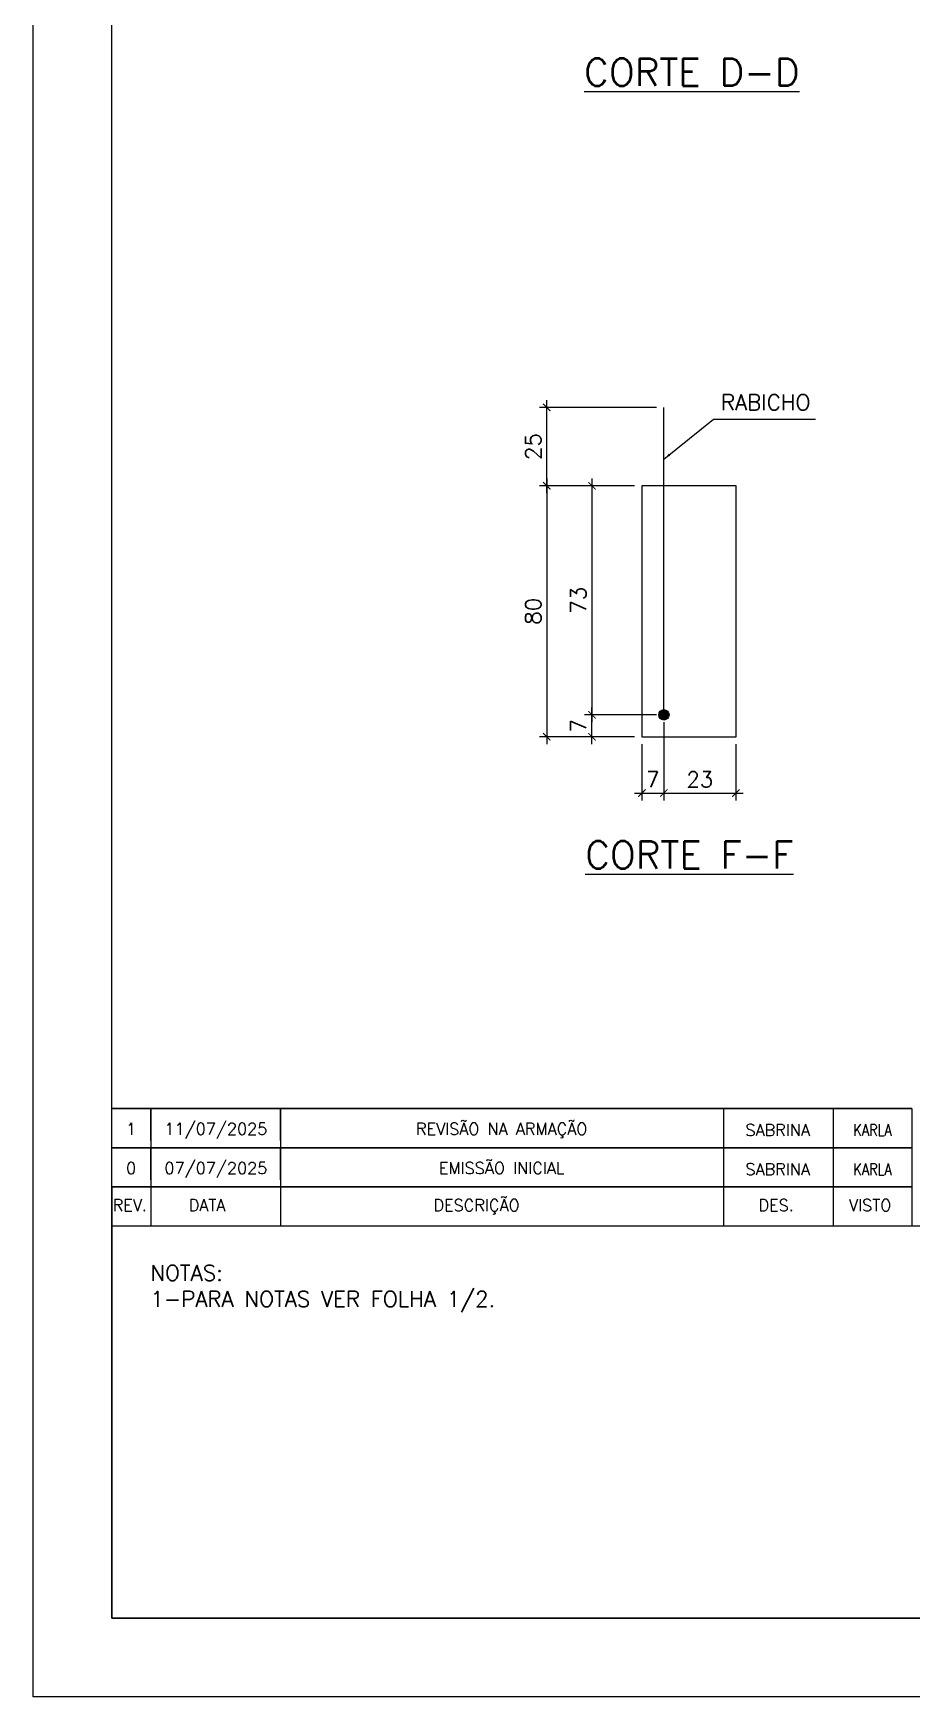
# Model space of a CAD drawing. Header units: centimetres. Extents: x 1658 to 19651, y 8294 to 11444.
# Drawn here: x 4286 to 5126, y 8294 to 9885 of the extents above; entities that cross this region are included whole.
import ezdxf
from ezdxf.enums import TextEntityAlignment as Align

# ---------------------------------------------------------------- set-up
doc = ezdxf.new("R2010")
doc.units = ezdxf.units.CM
doc.header["$LTSCALE"] = 50
doc.header["$MEASUREMENT"] = 0
doc.header["$PDMODE"] = 67
for name, color, linetype in [('COTAS-PRECON', 1, 'Continuous'), ('FORMATO-PRECON', 2, 'Continuous'), ('HACHURAS-PRECON', 1, 'Continuous'), ('LINHA-01-PRECON', 1, 'Continuous'), ('LINHA-03-PRECON', 3, 'Continuous'), ('LINHA-04-PRECON', 4, 'Continuous')]:
    doc.layers.add(name, color=color, linetype=linetype)
doc.styles.add('PRECON-ROMANS', font='romans.shx')
doc.styles.add('ROMANS', font='ROMANS.SHX', dxfattribs={"oblique": 15, "height": 3})
doc.styles.get("Standard").update_dxf_attribs({"font": 'romans.shx'})
doc.dimstyles.new('ESC75-25', dxfattribs={"dimscale": 0, "dimtxt": 15, "dimasz": 7, "dimexe": 7, "dimexo": 7, "dimgap": 5.5, "dimtad": 1, "dimdec": 1, "dimlfac": 0.333333, "dimdsep": 46, "dimtxsty": 'Standard', "dimblk": 'ARCHTICK', "dimcen": 0.1, "dimdle": 7, "dimclrd": 256, "dimclre": 256, "dimclrt": 2, "dimadec": 0, "dimazin": 0, "dimtfac": 1, "dimtdec": 1, "dimtix": 1, "dimtmove": 2, "dimatfit": 3, "dimfxl": 1, "dimarcsym": 0})
doc.dimstyles.new('ESC75-75', dxfattribs={"dimscale": 0, "dimtxt": 15, "dimasz": 7, "dimexe": 7, "dimexo": 7, "dimgap": 5.5, "dimtad": 1, "dimdec": 1, "dimdsep": 46, "dimtxsty": 'Standard', "dimblk": 'ARCHTICK', "dimcen": 0.1, "dimdle": 7, "dimclrd": 256, "dimclre": 256, "dimclrt": 2, "dimadec": 0, "dimazin": 0, "dimtfac": 1, "dimtdec": 1, "dimtix": 1, "dimtmove": 2, "dimatfit": 3, "dimfxl": 1, "dimarcsym": 0})

# ---------------------------------------------------------------- blocks, each defined once
blk = doc.blocks.new('A$C2E607E54')
at = {"layer": 'FORMATO-PRECON'}
blk.add_lwpolyline([(0, 4200), (2970, 4200), (2970, 0), (0, 0)], close=True, dxfattribs=at)
at = {"layer": 'FORMATO-PRECON', "color": 6}
blk.add_lwpolyline([(100, 3950), (2870, 3950), (2870, 100), (100, 100)], close=True, dxfattribs=at)
blk = doc.blocks.new('A$C6E105C5C')
at = {"layer": 'FORMATO-PRECON', "color": 6}
for q in [(1020, 50), (0, 0)]:
    blk.add_line((0, 50), q, dxfattribs=at)
at = {"layer": 'FORMATO-PRECON', "color": 3}
blk.add_lwpolyline([(0, 50), (1020, 50), (1020, 0), (0, 0)], close=True, dxfattribs=at)
at = {"layer": 'FORMATO-PRECON', "color": 1}
for points in [[(50, 50), (50, 0)], [(215, 50), (215, 0)], [(780, 50), (780, 0)], [(920, 50), (920, 0)]]:
    blk.add_lwpolyline(points, dxfattribs=at)
at = {"layer": 'FORMATO-PRECON', "style": 'ROMANS'}
for s, p in [('REV.', (1.3, 19.2)), ('DATA', (98.1, 19.2)), ('DESCRIÇÃO', (410.2, 19.2)), ('DES.', (824.6, 19.2)), ('VISTO', (940, 19.2))]:
    blk.add_text(s, height=15, dxfattribs=at).set_placement(p)
blk = doc.blocks.new('REV-A3-V')
at = {"layer": 'FORMATO-PRECON', "color": 1}
for p, q in [((780, 50), (780, 9.1)), ((920, 50), (920, 9.1))]:
    blk.add_line(p, q, dxfattribs=at)
for points in [[(1020, 50), (0, 50)], [(50, 9.1), (50, 50)], [(50, 50), (50, 0)], [(215, 9.1), (215, 50)], [(215, 50), (215, 0)], [(780, 50), (780, 0)], [(920, 50), (920, 0)]]:
    blk.add_lwpolyline(points, dxfattribs=at)
blk.add_lwpolyline([(1020, 0), (0, 0), (0, 50), (1020, 50)], close=True, dxfattribs=at)
at = {"layer": 'FORMATO-PRECON', "color": 2, "style": 'PRECON-ROMANS', "flags": 12}
for p in [(24.8, 24), (132.8, 24), (497.2, 24)]:
    blk.add_attdef('X', text='', height=15, dxfattribs=at).set_placement(p, align=Align.MIDDLE_CENTER)
at = {"layer": 'FORMATO-PRECON', "style": 'PRECON-ROMANS', "flags": 12}
for p in [(849.1, 22.6), (970, 22.6)]:
    blk.add_attdef('X', text='', height=15, dxfattribs=at).set_placement(p, align=Align.MIDDLE_CENTER)
blk = doc.blocks.new('_ArchTick')
at = {"color": 0, "linetype": 'ByBlock', "const_width": 0.15}
blk.add_lwpolyline([(-0.5, -0.5), (0.5, 0.5)], dxfattribs=at)
blk = doc.blocks.new('*D223')
at = {"layer": 'Defpoints', "color": 0, "transparency": 16777216}
for p in [(4776.9, 9526.9), (4888.8, 9526.9), (4867.8, 9451.9)]:
    blk.add_point(p, dxfattribs=at)
at = {"layer": 'LINHA-01-PRECON', "lineweight": -2, "transparency": 16777216}
for p, q in [((4776.9, 9444.9), (4776.9, 9533.9)), ((4881.8, 9526.9), (4769.9, 9526.9)), ((4860.8, 9451.9), (4769.9, 9451.9))]:
    blk.add_line(p, q, dxfattribs=at)
at = {"layer": 'LINHA-01-PRECON', "lineweight": -2, "transparency": 16777216, "xscale": 7, "yscale": 7, "zscale": 7}
for p, rotation in [((4776.9, 9526.9), 90), ((4776.9, 9451.9), 270)]:
    blk.add_blockref('_ArchTick', p, dxfattribs=dict(at, rotation=rotation))
at = {"layer": 'LINHA-01-PRECON', "color": 2, "transparency": 16777216, "insert": (4763.9, 9489.4), "char_height": 15, "attachment_point": 5, "rotation": 90}
blk.add_mtext('25', dxfattribs=at)
blk = doc.blocks.new('*D224')
at = {"layer": 'Defpoints', "color": 0, "transparency": 16777216}
for p in [(4820.1, 9232.9), (4888.8, 9232.9), (4867.8, 9211.9)]:
    blk.add_point(p, dxfattribs=at)
at = {"layer": 'LINHA-01-PRECON', "lineweight": -2, "transparency": 16777216}
for p, q in [((4881.8, 9232.9), (4813.1, 9232.9)), ((4820.1, 9204.9), (4820.1, 9239.9)), ((4860.8, 9211.9), (4813.1, 9211.9))]:
    blk.add_line(p, q, dxfattribs=at)
at = {"layer": 'LINHA-01-PRECON', "lineweight": -2, "transparency": 16777216, "xscale": 7, "yscale": 7, "zscale": 7}
for p, rotation in [((4820.1, 9232.9), 90), ((4820.1, 9211.9), 270)]:
    blk.add_blockref('_ArchTick', p, dxfattribs=dict(at, rotation=rotation))
at = {"layer": 'LINHA-01-PRECON', "color": 2, "transparency": 16777216, "insert": (4807.1, 9222.4), "char_height": 15, "attachment_point": 5, "rotation": 90}
blk.add_mtext('7', dxfattribs=at)
blk = doc.blocks.new('*D225')
at = {"layer": 'Defpoints', "color": 0, "transparency": 16777216}
for p in [(4888.8, 9232.9), (4867.8, 9211.9), (4888.8, 9158.1)]:
    blk.add_point(p, dxfattribs=at)
at = {"layer": 'LINHA-01-PRECON', "lineweight": -2, "transparency": 16777216}
for p, q in [((4888.8, 9225.9), (4888.8, 9151.1)), ((4867.8, 9204.9), (4867.8, 9151.1)), ((4860.8, 9158.1), (4895.8, 9158.1))]:
    blk.add_line(p, q, dxfattribs=at)
at = {"layer": 'LINHA-01-PRECON', "lineweight": -2, "transparency": 16777216, "xscale": 7, "yscale": 7, "zscale": 7, "rotation": 180}
blk.add_blockref('_ArchTick', (4867.8, 9158.1), dxfattribs=at)
at = {"layer": 'LINHA-01-PRECON', "lineweight": -2, "transparency": 16777216, "xscale": 7, "yscale": 7, "zscale": 7}
blk.add_blockref('_ArchTick', (4888.8, 9158.1), dxfattribs=at)
at = {"layer": 'LINHA-01-PRECON', "color": 2, "transparency": 16777216, "insert": (4878.3, 9171.1), "char_height": 15, "attachment_point": 5}
blk.add_mtext('7', dxfattribs=at)
blk = doc.blocks.new('*D226')
at = {"layer": 'Defpoints', "color": 0, "transparency": 16777216}
for p in [(4888.8, 9232.9), (4957.8, 9211.9), (4957.8, 9158.1)]:
    blk.add_point(p, dxfattribs=at)
at = {"layer": 'LINHA-01-PRECON', "lineweight": -2, "transparency": 16777216}
for p, q in [((4888.8, 9225.9), (4888.8, 9151.1)), ((4957.8, 9204.9), (4957.8, 9151.1)), ((4881.8, 9158.1), (4964.8, 9158.1))]:
    blk.add_line(p, q, dxfattribs=at)
at = {"layer": 'LINHA-01-PRECON', "lineweight": -2, "transparency": 16777216, "xscale": 7, "yscale": 7, "zscale": 7, "rotation": 180}
blk.add_blockref('_ArchTick', (4888.8, 9158.1), dxfattribs=at)
at = {"layer": 'LINHA-01-PRECON', "lineweight": -2, "transparency": 16777216, "xscale": 7, "yscale": 7, "zscale": 7}
blk.add_blockref('_ArchTick', (4957.8, 9158.1), dxfattribs=at)
at = {"layer": 'LINHA-01-PRECON', "color": 2, "transparency": 16777216, "insert": (4923.3, 9171.1), "char_height": 15, "attachment_point": 5}
blk.add_mtext('23', dxfattribs=at)
blk = doc.blocks.new('*D227')
at = {"layer": 'Defpoints', "color": 0, "transparency": 16777216}
for p in [(4867.8, 9451.9), (4820.1, 9232.9), (4888.8, 9232.9)]:
    blk.add_point(p, dxfattribs=at)
at = {"layer": 'LINHA-01-PRECON', "lineweight": -2, "transparency": 16777216}
for p, q in [((4860.8, 9451.9), (4813.1, 9451.9)), ((4820.1, 9458.9), (4820.1, 9225.9)), ((4881.8, 9232.9), (4813.1, 9232.9))]:
    blk.add_line(p, q, dxfattribs=at)
at = {"layer": 'LINHA-01-PRECON', "lineweight": -2, "transparency": 16777216, "xscale": 7, "yscale": 7, "zscale": 7}
for p, rotation in [((4820.1, 9451.9), 90), ((4820.1, 9232.9), 270)]:
    blk.add_blockref('_ArchTick', p, dxfattribs=dict(at, rotation=rotation))
at = {"layer": 'LINHA-01-PRECON', "color": 2, "transparency": 16777216, "insert": (4807.1, 9342.4), "char_height": 15, "attachment_point": 5, "rotation": 90}
blk.add_mtext('73', dxfattribs=at)
blk = doc.blocks.new('*D228')
at = {"layer": 'Defpoints', "color": 0, "transparency": 16777216}
for p in [(4867.8, 9451.9), (4776.9, 9211.9), (4867.8, 9211.9)]:
    blk.add_point(p, dxfattribs=at)
at = {"layer": 'LINHA-01-PRECON', "lineweight": -2, "transparency": 16777216}
for p, q in [((4860.8, 9451.9), (4769.9, 9451.9)), ((4776.9, 9458.9), (4776.9, 9204.9)), ((4860.8, 9211.9), (4769.9, 9211.9))]:
    blk.add_line(p, q, dxfattribs=at)
at = {"layer": 'LINHA-01-PRECON', "lineweight": -2, "transparency": 16777216, "xscale": 7, "yscale": 7, "zscale": 7}
for p, rotation in [((4776.9, 9451.9), 90), ((4776.9, 9211.9), 270)]:
    blk.add_blockref('_ArchTick', p, dxfattribs=dict(at, rotation=rotation))
at = {"layer": 'LINHA-01-PRECON', "color": 2, "transparency": 16777216, "insert": (4763.9, 9331.9), "char_height": 15, "attachment_point": 5, "rotation": 90}
blk.add_mtext('80', dxfattribs=at)

msp = doc.modelspace()

# ---------------------------------------------------------------- hatches: boundary and pattern name
at = {"layer": 'LINHA-04-PRECON'}
h = msp.add_hatch(color=256, dxfattribs=at)
h.dxf.hatch_style = 1
edge = h.paths.add_edge_path()
edge.add_arc((4888.84, 9232.88), 4.95, 0, 360)

# ---------------------------------------------------------------- linework, layer by layer
at = {"layer": 'FORMATO-PRECON', "color": 6}
msp.add_lwpolyline([(6438.36, 8743.94), (4360.86, 8743.94), (4360.86, 8368.94), (6438.36, 8368.94)], close=True, dxfattribs=at)
at = {"layer": 'LINHA-03-PRECON'}
for p, q in [((4957.84, 9451.88), (4867.84, 9451.88)), ((4867.84, 9451.88), (4867.84, 9211.88)), ((4957.84, 9211.88), (4957.84, 9451.88)), ((4867.84, 9211.88), (4957.84, 9211.88))]:
    msp.add_line(p, q, dxfattribs=at)
at = {"layer": 'LINHA-04-PRECON'}
msp.add_line((4888.84, 9232.88), (4888.84, 9526.88), dxfattribs=at)
msp.add_circle((4888.84, 9232.88), 4.95, dxfattribs=at)

# ---------------------------------------------------------------- block references
at = {"color": 1}
ref = msp.add_blockref('REV-A3-V', (4360.86, 8818.94), dxfattribs=dict(at, xscale=0.749999976233481, yscale=0.749999976233481, zscale=0.749999976233481, rotation=359.9999999942736))
ref.add_attrib('X', '1', dxfattribs={"layer": 'FORMATO-PRECON', "color": 2, "height": 11.25, "rotation": 360, "style": 'PRECON-ROMANS', "flags": 12}).set_placement((4379.42, 8836.96), align=Align.MIDDLE_CENTER)
ref.add_attrib('X', '11/07/2025', dxfattribs={"layer": 'FORMATO-PRECON', "color": 2, "height": 11.25, "rotation": 360, "style": 'PRECON-ROMANS', "flags": 12}).set_placement((4460.44, 8836.96), align=Align.MIDDLE_CENTER)
ref.add_attrib('X', 'REVISÃO NA ARMAÇÃO', dxfattribs={"layer": 'FORMATO-PRECON', "color": 2, "height": 11.25, "rotation": 360, "style": 'PRECON-ROMANS', "flags": 12}).set_placement((4733.77, 8836.96), align=Align.MIDDLE_CENTER)
ref.add_attrib('X', 'SABRINA', dxfattribs={"layer": 'FORMATO-PRECON', "height": 11.25, "rotation": 360, "style": 'PRECON-ROMANS', "flags": 12}).set_placement((4997.7, 8835.86), align=Align.MIDDLE_CENTER)
ref.add_attrib('X', 'KARLA', dxfattribs={"layer": 'FORMATO-PRECON', "height": 11.25, "rotation": 360, "style": 'PRECON-ROMANS', "width": 0.8, "flags": 12}).set_placement((5088.38, 8835.86), align=Align.MIDDLE_CENTER)
ref = msp.add_blockref('REV-A3-V', (4360.86, 8781.44), dxfattribs=dict(at, xscale=0.749999976233481, yscale=0.749999976233481, zscale=0.749999976233481, rotation=359.9999999942736))
ref.add_attrib('X', '0', dxfattribs={"layer": 'FORMATO-PRECON', "color": 2, "height": 11.25, "rotation": 360, "style": 'PRECON-ROMANS', "flags": 12}).set_placement((4379.42, 8799.46), align=Align.MIDDLE_CENTER)
ref.add_attrib('X', '07/07/2025', dxfattribs={"layer": 'FORMATO-PRECON', "color": 2, "height": 11.25, "rotation": 360, "style": 'PRECON-ROMANS', "flags": 12}).set_placement((4460.44, 8799.46), align=Align.MIDDLE_CENTER)
ref.add_attrib('X', 'EMISSÃO INICIAL', dxfattribs={"layer": 'FORMATO-PRECON', "color": 2, "height": 11.25, "rotation": 360, "style": 'PRECON-ROMANS', "flags": 12}).set_placement((4733.77, 8799.46), align=Align.MIDDLE_CENTER)
ref.add_attrib('X', 'SABRINA', dxfattribs={"layer": 'FORMATO-PRECON', "height": 11.25, "rotation": 360, "style": 'PRECON-ROMANS', "flags": 12}).set_placement((4997.7, 8798.36), align=Align.MIDDLE_CENTER)
ref.add_attrib('X', 'KARLA', dxfattribs={"layer": 'FORMATO-PRECON', "height": 11.25, "rotation": 360, "style": 'PRECON-ROMANS', "width": 0.8, "flags": 12}).set_placement((5088.38, 8798.36), align=Align.MIDDLE_CENTER)
at = {"color": 1, "xscale": 0.749999976233481, "yscale": 0.749999976233481, "zscale": 0.749999976233481, "rotation": 359.9999999942736}
msp.add_blockref('A$C6E105C5C', (4360.86, 8743.94), dxfattribs=at)
at = {"layer": 'HACHURAS-PRECON', "xscale": 0.7499999999999996, "yscale": 0.7499999999999996, "zscale": 0.7499999999999996}
msp.add_blockref('A$C2E607E54', (4285.86, 8293.94), dxfattribs=at)

# ---------------------------------------------------------------- texts
at = {"layer": 'COTAS-PRECON', "color": 2, "insert": (4986.19, 9531.72), "char_height": 15, "attachment_point": 5}
msp.add_mtext('\\A1;RABICHO', dxfattribs=at)
at = {"layer": 'LINHA-01-PRECON', "color": 4, "char_height": 26.25, "attachment_point": 5}
for s, insert in [('{\\LCORTE D-D}', (4915.54, 9847.43, -0.02)), ('{\\LCORTE F-F}', (4913.17, 9098.99, -0.02))]:
    msp.add_mtext(s, dxfattribs=dict(at, insert=insert))
at = {"layer": 'LINHA-01-PRECON', "color": 2, "insert": (4397.78, 8706.77), "char_height": 15, "attachment_point": 1}
msp.add_mtext('\\A1;{\\C3;NOTAS:\\P}1-PARA NOTAS VER FOLHA 1/2.{\\H2.02381x; }', dxfattribs=at)

# ---------------------------------------------------------------- dimensions: what is measured, and where the dimension line sits
at = {"layer": 'LINHA-01-PRECON'}
for base, p1, p2, angle, picture, middle in [((4776.92, 9526.88), (4867.84, 9451.88), (4888.84, 9526.88), 270, '*D223', (4763.92, 9489.38)), ((4776.92, 9211.88), (4867.84, 9451.88), (4867.84, 9211.88), 90, '*D228', (4763.92, 9331.88)), ((4820.14, 9232.88), (4867.84, 9451.88), (4888.84, 9232.88), 90, '*D227', (4807.14, 9342.38)), ((4820.14, 9232.88), (4867.84, 9211.88), (4888.84, 9232.88), 90, '*D224', (4807.14, 9222.38))]:
    dim = msp.add_linear_dim(base=base, p1=p1, p2=p2, angle=angle, dimstyle='ESC75-25', override={"dimscale": 1}, dxfattribs=at)
    dim.commit()
    dim.dimension.update_dxf_attribs({"geometry": picture, "text_midpoint": middle})
for base, p1, p2, picture, middle in [((4888.84, 9158.08), (4867.84, 9211.88), (4888.84, 9232.88), '*D225', (4878.34, 9171.08)), ((4957.84, 9158.08), (4888.84, 9232.88), (4957.84, 9211.88), '*D226', (4923.34, 9171.08))]:
    dim = msp.add_linear_dim(base=base, p1=p1, p2=p2, dimstyle='ESC75-25', override={"dimscale": 1}, dxfattribs=at)
    dim.commit()
    dim.dimension.update_dxf_attribs({"geometry": picture, "text_midpoint": middle})

# ---------------------------------------------------------------- leaders
at = {"layer": 'COTAS-PRECON'}
msp.add_leader([(4888.84, 9477.26, -0.02), (4936.2, 9515.74, -0.02), (5033.97, 9515.74, -0.02)], dimstyle='ESC75-75', override={"dimscale": 1}, dxfattribs=at)

doc.saveas('drawing.dxf')
